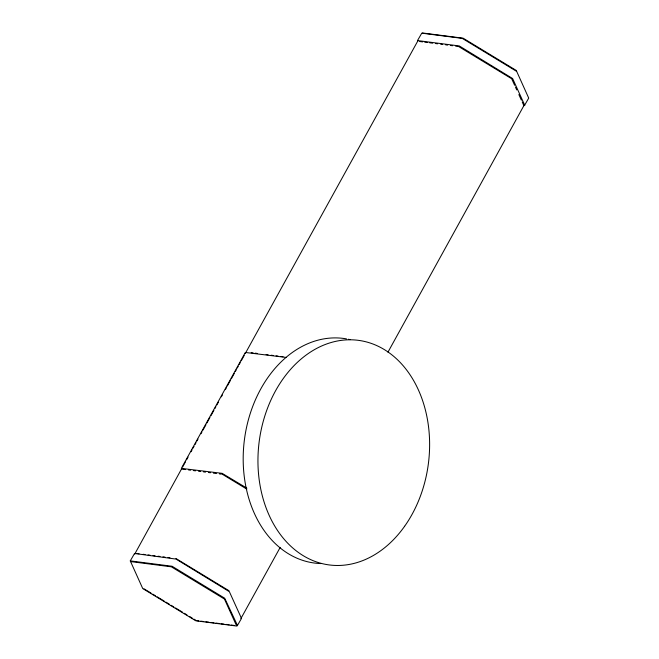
<?xml version="1.0" encoding="UTF-8"?>
<svg xmlns="http://www.w3.org/2000/svg" width="659" height="659" viewBox="0 0 659 659"><rect width="100%" height="100%" fill="white"/><g stroke="black" fill="none" stroke-linecap="round" stroke-linejoin="round"><path stroke-width="0.99" d="M130.498 561.567L171.348 566.814L224.447 599.056L236.696 626.05L195.838 620.803L142.739 588.561L130.276 560.891L134.543 553.478L176.044 559.087L229.365 591.675L241.499 618.422L237.224 625.828M181.612 468.829L134.724 554.087M182.601 467.025L185.583 461.629M186.579 459.825L188.07 457.124M191.052 451.728L192.041 449.924M193.038 448.128L194.034 446.324M195.023 444.528L196.02 442.724M197.008 440.929L198.005 439.125M200.987 433.729L201.975 431.925M202.972 430.129L205.954 424.726M206.951 422.93L209.924 417.526M210.921 415.73L213.903 410.326M214.9 408.531L215.888 406.727M216.885 404.931L218.376 402.229M221.358 396.825L222.347 395.029M225.329 389.626L226.325 387.83M227.314 386.026L230.296 380.63M231.293 378.826L234.274 373.431M235.263 371.627L236.26 369.831M237.256 368.027L238.245 366.231M239.242 364.427L240.23 362.631M241.227 360.827L244.209 355.432M245.206 353.628L418.094 40.438M240.906 618.562L280.157 547.464M387.962 352.17L524.276 104.913M524.457 105.522L528.724 98.109L516.261 70.439L463.162 38.197L422.304 32.95M130.276 560.891L172.081 566.262L224.694 598.207L237.537 625.597M419.717 41.509L422.707 41.896M424.701 42.151L427.683 42.538M429.676 42.794L432.666 43.173M435.657 43.56L437.65 43.815M440.64 44.202L442.634 44.458M445.624 44.837L447.618 45.1M450.599 45.479L452.593 45.735M455.583 46.122L458.573 46.501L511.672 78.75L514.63 85.266M251.161 352.647L253.155 352.903M255.148 353.158L257.142 353.413M266.104 354.567L268.098 354.822M271.088 355.209L273.081 355.465M276.072 355.844L278.065 356.107M281.055 356.486L283.049 356.741M286.121 357.425L245.337 352.466L181.34 468.384L222.132 473.343L246.828 488.13M181.563 469.06L185.55 469.57M188.54 469.958L190.533 470.213M193.524 470.592L195.509 470.847M198.499 471.234L200.493 471.49M203.483 471.877L205.476 472.132M208.466 472.511L210.46 472.767M213.45 473.154L216.44 473.541M219.431 473.92L221.416 474.175M137.072 553.519L139.065 553.774M143.052 554.285L145.046 554.54M148.036 554.919L150.03 555.183M153.02 555.562L155.013 555.817M157.995 556.204L159.989 556.46M162.979 556.847L164.972 557.102M167.963 557.481L169.956 557.736M196.753 620.63L198.771 620.893M200.797 621.149L203.829 621.544M205.855 621.799L208.895 622.195M210.913 622.45L213.953 622.837M215.979 623.101L219.01 623.488M221.037 623.752L224.068 624.139M226.095 624.403L229.134 624.79M231.152 625.053L234.192 625.44M222.412 474.307L246.787 489.102M175.937 558.511L229.035 590.752M143.992 588.808L151.01 593.067M152.764 594.138L155.392 595.728M157.147 596.799L164.165 601.057M165.92 602.12L169.421 604.254M171.175 605.316L173.811 606.914M175.566 607.977L182.576 612.236M184.331 613.298L186.958 614.896M189.594 616.495L192.222 618.093M193.977 619.155L195.731 620.226M516.59 71.361L462.247 38.37L421.776 33.172L417.501 40.578L459.307 45.949L512.628 78.536L524.762 105.283M515.47 87.128L516.738 89.921M518.855 94.575L521.384 100.16M522.233 102.021L523.921 105.745M348.331 339.245A113.241 85.316 -82.7 0 1 350.151 339.649M320.785 563.56A113.241 85.316 -82.7 0 1 244.151 441.934A113.241 85.316 -82.7 0 1 346.502 338.891M404.618 526.269A113.241 85.316 -82.7 0 0 365.827 341.766A113.241 85.316 -82.7 0 0 260.923 489.892A113.241 85.316 -82.7 0 0 404.618 526.269"/></g></svg>
